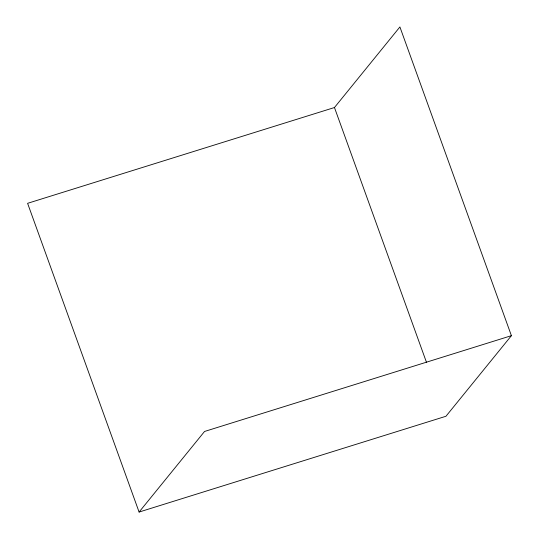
<?xml version="1.0" encoding="UTF-8"?>
<svg xmlns="http://www.w3.org/2000/svg" width="539" height="539" viewBox="0 0 539 539"><rect width="100%" height="100%" fill="white"/><g stroke="black" fill="none" stroke-linecap="round" stroke-linejoin="round"><path stroke-width="0.81" d="M334.463 107.53L399.904 26.95L511.403 335.676L445.955 416.263L139.096 512.05L27.597 203.324L334.463 107.53L426.517 362.43M139.096 512.05L204.537 431.469L511.403 335.676"/></g></svg>
